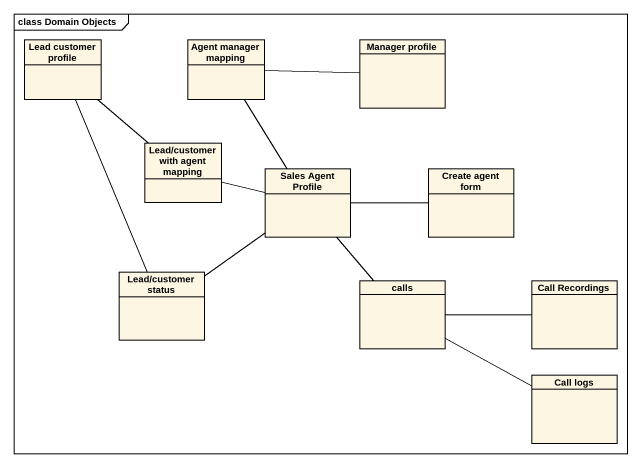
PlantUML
@startuml
mainframe class Domain Objects
hide circle
hide empty members
class "Lead customer profile" as Lead_customer_profile
class "Agent manager mapping" as Agent_manager_mapping
class "Manager profile" as Manager_profile
class "Lead/customer with agent mapping" as Lead_customer_with_agent
class "Sales Agent Profile" as Sales_Agent_Profile
class "Create agent form" as Create_agent_form
class "Lead/customer status" as Lead_customer_status
class calls
class "Call Recordings" as Call_Recordings
class "Call logs" as Call_logs
Lead_customer_profile -- Lead_customer_with_agent
Lead_customer_profile -- Lead_customer_status
Agent_manager_mapping -right- Manager_profile
Agent_manager_mapping -- Sales_Agent_Profile
Lead_customer_with_agent -right- Sales_Agent_Profile
Sales_Agent_Profile -right- Create_agent_form
Sales_Agent_Profile -- Lead_customer_status
Sales_Agent_Profile -- calls
calls -right- Call_Recordings
calls -right- Call_logs
@enduml
